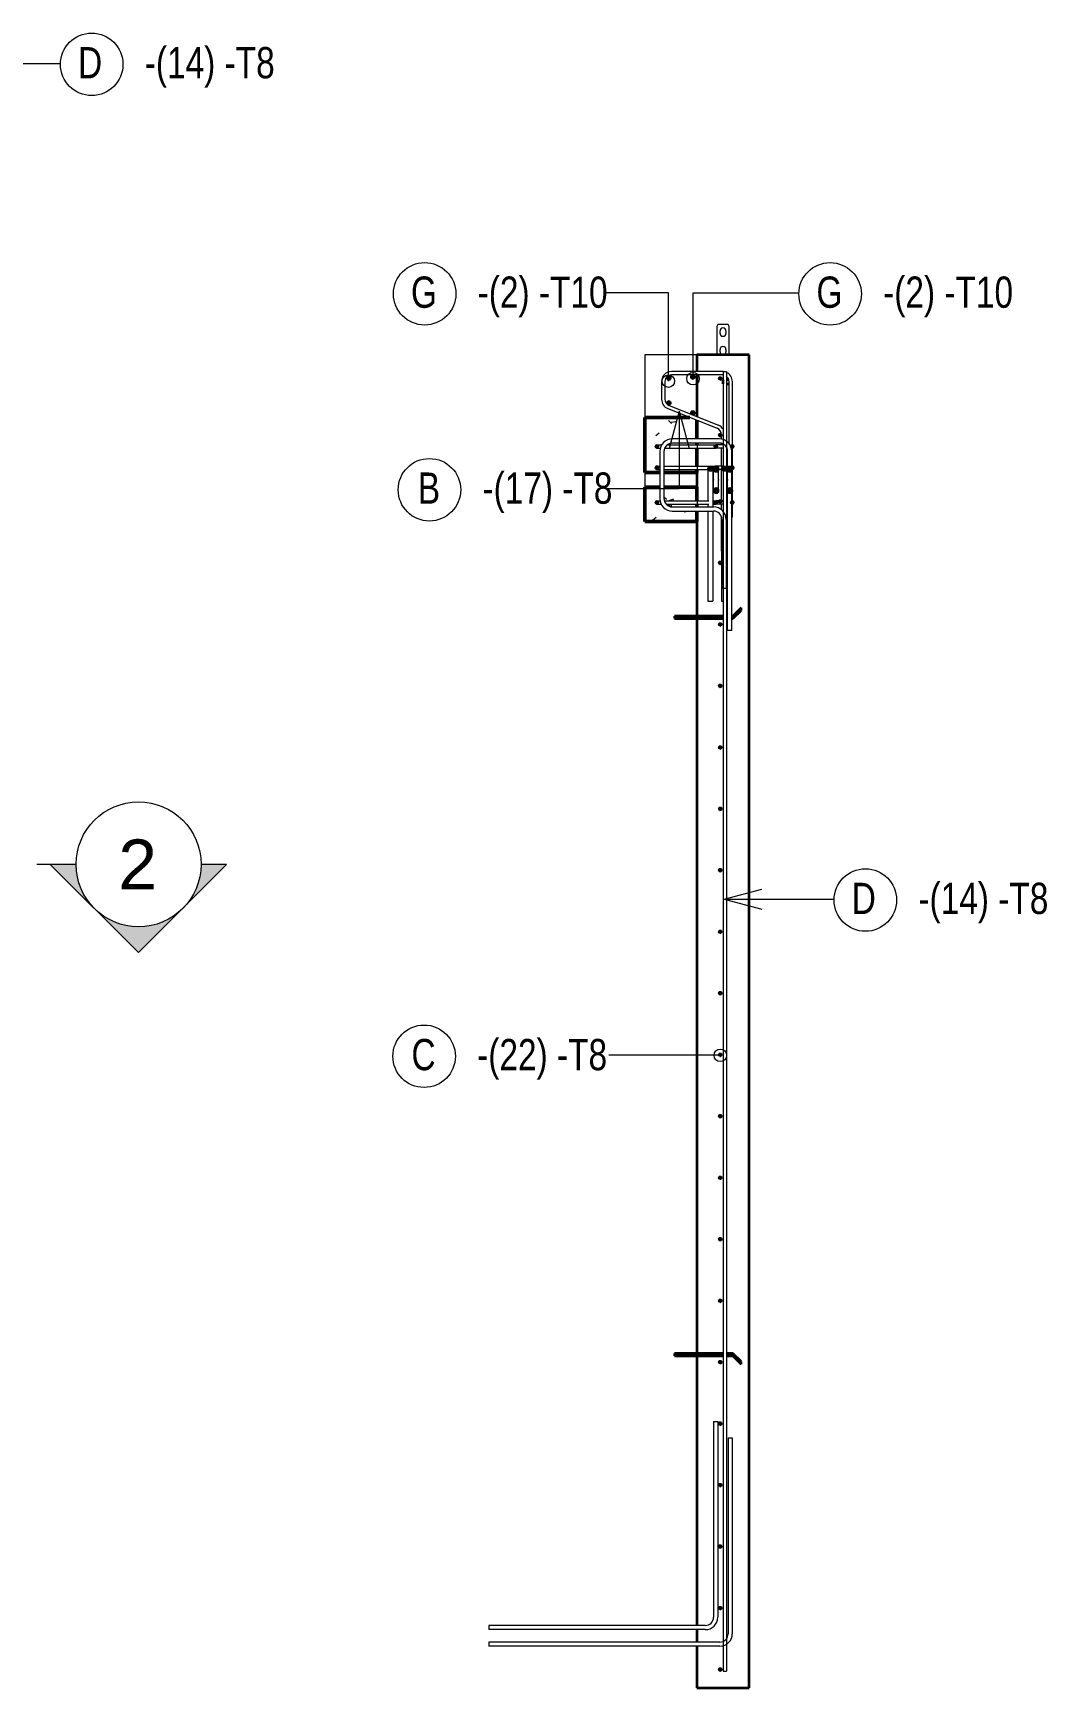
# Model space of a CAD drawing. Header units: millimetres. Extents: x 5559 to 16882, y -798 to 6095.
# Drawn here: x 9281 to 11715, y -200 to 3772 of the extents above; entities that cross this region are included whole.
import ezdxf

# ---------------------------------------------------------------- set-up
doc = ezdxf.new("R2010")
doc.units = ezdxf.units.MM
for name, color, linetype, lineweight in [('A-GENM', 13, 'Continuous', 18), ('A-WALL', 113, 'Continuous', 18), ('G-ANNO-SYMB', 111, 'Continuous', 9), ('S-BEAM', 12, 'Continuous', 18), ('S-RBAR', 171, 'Continuous', 18), ('S-RBAR-IDEN', 171, 'Continuous', 9)]:
    doc.layers.add(name, color=color, linetype=linetype, lineweight=lineweight)
doc.styles.add('Arial', font='arial.ttf', dxfattribs={"height": 120})
doc.styles.add('Nirmala UI Semilight', font='Nirmala UI Semilight.ttf', dxfattribs={"width": 0.8, "height": 75})

# ---------------------------------------------------------------- blocks, each defined once
blk = doc.blocks.new('RR spread anchor face based - RR-SA-1_4-160-295894-Elevation Right Copy 1')
at = {"layer": 'A-GENM', "lineweight": 35}
for p, q in [((5815.7, 603), (5698.7, 603)), ((5698.7, 603), (5698.7, 597)), ((5698.7, 597), (5815.7, 597)), ((5839.2, 603), (5823.7, 603)), ((5823.7, 597), (5839.2, 597)), ((5839.2, 603), (5839.2, 597)), ((5858.7, 583.5), (5839.2, 603)), ((5839.2, 597), (5839.2, 603)), ((5839.2, 597), (5858.7, 577.5)), ((5858.7, 577.5), (5858.7, 583.5))]:
    blk.add_line(p, q, dxfattribs=at)
blk = doc.blocks.new('RR spread anchor face based - RR-SA-1_4-160-459834-Elevation Right Copy 1')
at = {"layer": 'A-GENM', "lineweight": 35}
for p, q in [((5858.7, 2392.5), (5839.2, 2373)), ((5839.2, 2367), (5858.7, 2386.5)), ((5858.7, 2386.5), (5858.7, 2392.5)), ((5815.7, 2373), (5698.7, 2373)), ((5698.7, 2373), (5698.7, 2367)), ((5698.7, 2367), (5815.7, 2367)), ((5826.5, 2373), (5823.7, 2373)), ((5823.7, 2367), (5826.5, 2367)), ((5839.2, 2373), (5836.5, 2373)), ((5836.5, 2367), (5839.2, 2367)), ((5839.2, 2373), (5839.2, 2367)), ((5839.2, 2367), (5839.2, 2373))]:
    blk.add_line(p, q, dxfattribs=at)
blk = doc.blocks.new('RR spread anchor face based - RR-SA-2_5-150-295850-Elevation Right Copy 1')
at = {"layer": 'A-GENM'}
for p, q in [((5802.8, 3073), (5800.3, 3068)), ((5800.3, 3068), (5800.3, 3000)), ((5827.8, 3073), (5802.8, 3073)), ((5830.3, 3068), (5827.8, 3073)), ((5830.3, 3000), (5830.3, 3068)), ((5808.3, 3051.5), (5808.3, 3057.5)), ((5822.3, 3057.5), (5822.3, 3051.5)), ((5808.3, 3007), (5808.3, 3013)), ((5822.3, 3013), (5822.3, 3007))]:
    blk.add_line(p, q, dxfattribs=at)
at = {"layer": 'A-GENM', "lineweight": 35}
for p, q in [((5815.3, 2940.1), (5815.3, 2930.1)), ((5815.7, 2940.1), (5815.3, 2940.1)), ((5829.2, 2940.1), (5823.7, 2940.1)), ((5815.3, 2930.1), (5815.7, 2930.1)), ((5823.7, 2930.1), (5829.8, 2930.1))]:
    blk.add_line(p, q, dxfattribs=at)
at = {"layer": 'A-GENM'}
for centre, start, end in [((5815.3, 3057.5), 0, 180), ((5815.3, 3051.5), 180, 0), ((5815.3, 3013), 0, 180), ((5815.3, 3007), 180, 0)]:
    blk.add_arc(centre, 7, start, end, dxfattribs=at)
blk = doc.blocks.new('FP_2-Elevation Right Copy 1')
at = {"layer": 'S-BEAM'}
for p, q in [((5706.1, 2683.2), (5705.7, 2683.4)), ((5706.5, 2683), (5706.1, 2683.2)), ((5706.8, 2682.9), (5706.5, 2683)), ((5707.2, 2682.7), (5706.8, 2682.9)), ((5707.6, 2682.6), (5707.2, 2682.7)), ((5717.3, 2682.8), (5716.9, 2682.7)), ((5717.7, 2683), (5717.3, 2682.8)), ((5718.1, 2683.2), (5717.7, 2683)), ((5718.5, 2683.3), (5718.1, 2683.2)), ((5718.9, 2683.6), (5718.5, 2683.3))]:
    blk.add_line(p, q, dxfattribs=at)
blk = doc.blocks.new('Detail View - M_Section Head - Filled_rfa-3-445012-Elevation Front Copy 1')
at = {"layer": 'G-ANNO-SYMB'}
h = blk.add_hatch(color=256, dxfattribs=at)
edge = h.paths.add_edge_path()
edge.add_line((8712.3, 3481.9), (8500.5, 3270))
edge.add_line((8500.5, 3270), (8712.3, 3058.2))
edge.add_line((8712.3, 3058.2), (8712.3, 3120.5))
edge.add_arc((8712.3, 3270.5), 150, 90, 270, ccw=False)
edge.add_line((8712.3, 3420.5), (8712.3, 3481.9))
for p, q in [((8500.5, 3270), (8712.3, 3481.9)), ((8712.3, 3481.9), (8712.3, 3420.5)), ((8712.3, 3058.2), (8500.5, 3270)), ((8712.3, 3120.5), (8712.3, 3058.2))]:
    blk.add_line(p, q, dxfattribs=at)
for start, end in [(90, 270), (90, 270), (270, 90)]:
    blk.add_arc((8712.3, 3270.5), 150, start, end, dxfattribs=at)
blk = doc.blocks.new('M_Rebar Tag1 - ARROW-447343-Elevation Front Copy 1')
at = {"layer": 'S-RBAR-IDEN'}
blk.add_circle((9422, 3697.4), 75, dxfattribs=at)
blk = doc.blocks.new('M_Rebar Tag1 - DOT-447345-Elevation Right Copy 1')
at = {"layer": 'S-RBAR-IDEN'}
blk.add_circle((6157.2, 1691.2), 75, dxfattribs=at)
blk = doc.blocks.new('M_Rebar Tag1 - ARROW-447343-Elevation Right Copy 1')
at = {"layer": 'S-RBAR-IDEN'}
blk.add_circle((5097.7, 1316.3), 75, dxfattribs=at)

msp = doc.modelspace()

# ---------------------------------------------------------------- hatches: boundary and pattern name
at = {"layer": 'S-BEAM'}
h = msp.add_hatch(dxfattribs=at)
h.set_pattern_fill('FP_4', color=256, style=0, pattern_type=2)
h.set_pattern_definition([(50, (9108.86, -346.85), (218.621, -19.127), [22.86, -251.46]), (355, (9108.86, -346.85), (-42.292, 229.268), [18.288, -201.168]), (100.451, (9127.08, -348.44), (176.331, 210.14), [19.428, -213.708]), (46.184, (9108.86, -285.9), (325.295, -50.452), [34.29, -377.19]), (96.636, (9135.97, -290.1), (284.883, 296.913), [29.142, -320.562]), (351.184, (9108.86, -285.9), (284.886, 296.91), [27.432, -301.752]), (21, (9139.34, -301.13), (181.9375, -122.718), [22.86, -251.46]), (326, (9139.34, -301.13), (74.162, 221.026), [18.288, -201.168]), (71.451, (9154.5, -311.36), (256.1, 98.305), [19.428, -213.708]), (37.5, (9108.86, -346.85), (3.7064, 101.4659), [10.058, -188.671, 10.058, -194.158, -201.93]), (37.5, (9108.86, -346.85), (3.7064, 101.4659), [-402.946, 10.058, -191.872]), (7.5, (9108.86, -346.85), (80.1836, 120.2165), [10.058, -106.375, 10.058, -184.099, -76.962]), (7.5, (9108.86, -346.85), (80.1836, 120.2165), [-310.591, 10.058, -66.904]), (327.5, (9040.89, -346.85), (162.7086, -6.875), [10.058, -66.142, 10.058, -227.686, -315.468]), (327.5, (9040.89, -346.85), (162.7086, -6.875), [-313.944, 10.058, -305.41]), (317.5, (9010.41, -346.85), (177.7547, 30.512), [10.058, -89.002, 10.058, -147.828, -224.028]), (317.5, (9010.41, -346.85), (177.7547, 30.512), [-256.946, 10.058, -213.97])])
h.paths.add_polyline_path([(10780.1, 2600), (10875.2, 2600), (10875.2, 2625), (10815.9, 2625), (10808.2, 2626), (10800.9, 2629), (10794.7, 2633.8), (10789.6, 2640.9), (10789.3, 2641.6), (10779.2, 2641.6), (10779.2, 2649.6), (10786.6, 2649.6), (10785.9, 2655), (10785.9, 2682.6), (10750.2, 2682.6), (10750.2, 2600), (10779.2, 2600)])
h.paths.add_polyline_path([(10830.4, 2635), (10875.2, 2635), (10875.2, 2641.6), (10801.2, 2641.6), (10801.8, 2640.9), (10805.9, 2637.7), (10810.7, 2635.7), (10815.9, 2635)])
h.paths.add_polyline_path([(10779.2, 2641.6), (10777.2, 2642.1), (10775.7, 2643.6), (10775.2, 2645.6), (10775.7, 2647.6), (10777.2, 2649.1), (10778.1, 2649.5), (10778.8, 2644.6)])
h.paths.add_polyline_path([(10798.6, 2649.6), (10875.2, 2649.6), (10875.2, 2682.6), (10795.9, 2682.6), (10795.9, 2655), (10796.7, 2649.6)])
h.paths.add_polyline_path([(10875.2, 2717.4), (10875.2, 2725.1), (10795.9, 2725.1), (10795.9, 2717.4), (10830.4, 2717.4)])
h.paths.add_polyline_path([(10785.9, 2717.4), (10785.9, 2725.1), (10779.2, 2725.1), (10779.2, 2733.1), (10785.9, 2733.1), (10785.9, 2768.1), (10786.9, 2776.2), (10779.2, 2776.2), (10779.2, 2784.2), (10790.8, 2784.2), (10794.7, 2789.3), (10801.8, 2794.4), (10808.2, 2797), (10815.9, 2798.1), (10875.2, 2798.1), (10875.2, 2843.1), (10857.8, 2850), (10750.2, 2850), (10750.2, 2717.4), (10785.8, 2717.4)])
h.paths.add_polyline_path([(10779.2, 2725.1), (10777.2, 2725.7), (10775.7, 2727.1), (10775.2, 2729.1), (10775.7, 2731.1), (10777.2, 2732.6), (10778.1, 2733), (10778.8, 2728.1)])
h.paths.add_polyline_path([(10800.6, 2733.1), (10875.2, 2733.1), (10875.2, 2776.2), (10797.8, 2776.2), (10796.6, 2773.2), (10795.9, 2768.1), (10795.9, 2733.1)])
h.paths.add_polyline_path([(10779.2, 2776.2), (10777.2, 2776.7), (10775.7, 2778.2), (10775.2, 2780.2), (10775.7, 2782.2), (10777.2, 2783.6), (10778.1, 2784), (10778.8, 2779.1)])
h.paths.add_polyline_path([(10804.4, 2784.2), (10875.2, 2784.2), (10875.2, 2788.1), (10815.9, 2788.1), (10810.7, 2787.4), (10805.9, 2785.4)])
at = {"layer": 'S-RBAR'}
h = msp.add_hatch(color=256, dxfattribs=at)
edge = h.paths.add_edge_path()
edge.add_arc((10807.6, 2944.1), 5, 0, 360)
for points in [[(10804.6, 2940), (10810.5, 2940), (10812.3, 2945.6), (10807.6, 2949.1), (10802.8, 2945.6)], [(10865.2, 2941.7), (10869.9, 2945.2), (10868.1, 2950.7), (10862.2, 2950.7), (10860.4, 2945.2)], [(10931.1, 2939.3), (10934.9, 2942), (10933.5, 2946.5), (10928.8, 2946.5), (10927.3, 2942), (10928.3, 2941.3)], [(10804.6, 2880.6), (10810.5, 2880.6), (10812.3, 2886.1), (10807.6, 2889.6), (10802.8, 2886.1)], [(10865.2, 2855.7), (10869.9, 2859.2), (10868.1, 2864.7), (10862.2, 2864.7), (10860.4, 2859.2)], [(10779.2, 2776.2), (10783, 2778.9), (10781.5, 2783.4), (10776.8, 2783.4), (10775.3, 2778.9)], [(10920.5, 2776.2), (10924.3, 2778.9), (10922.9, 2783.4), (10918.2, 2783.4), (10916.7, 2778.9)], [(10931.1, 2802.9), (10934.9, 2805.7), (10933.5, 2810.2), (10928.8, 2810.2), (10927.3, 2805.7), (10928.3, 2805)], [(10959.9, 2776.2), (10963.7, 2778.9), (10962.3, 2783.4), (10957.6, 2783.4), (10956.1, 2778.9)], [(10779.2, 2725.1), (10783, 2727.9), (10781.5, 2732.4), (10776.8, 2732.4), (10775.3, 2727.9)], [(10910.4, 2721.5), (10913.4, 2726.7), (10910.4, 2731.9), (10904.4, 2731.9), (10901.4, 2726.7), (10904.4, 2721.5)], [(10918.2, 2721.5), (10924.2, 2721.5), (10927.2, 2726.7), (10924.2, 2731.9), (10918.2, 2731.9), (10915.2, 2726.7), (10916.4, 2724.6)], [(10924.2, 2719.4), (10927.2, 2724.6), (10924.2, 2729.8), (10918.2, 2729.8), (10915.2, 2724.6), (10918.2, 2719.4)], [(10920.5, 2725.1), (10924.3, 2727.9), (10922.9, 2732.4), (10918.2, 2732.4), (10916.7, 2727.9)], [(10937.4, 2721.5), (10943.4, 2721.5), (10946.4, 2726.7), (10943.4, 2731.9), (10937.4, 2731.9), (10934.4, 2726.7), (10935.6, 2724.6)], [(10957.2, 2721.5), (10960.2, 2726.7), (10957.2, 2731.9), (10951.2, 2731.9), (10948.2, 2726.7), (10951.2, 2721.5), (10952.8, 2721.5)], [(10952.8, 2719.4), (10957.2, 2719.4), (10960.2, 2724.6), (10957.2, 2729.8), (10951.2, 2729.8), (10948.2, 2724.6), (10951.2, 2719.4)], [(10959.9, 2725.1), (10963.7, 2727.9), (10962.3, 2732.4), (10957.6, 2732.4), (10956.1, 2727.9)], [(10918.2, 2670), (10924.2, 2670), (10927.2, 2675.2), (10924.2, 2680.3), (10918.2, 2680.3), (10915.2, 2675.2)], [(10918.2, 2667.9), (10924.2, 2667.9), (10927.2, 2673.1), (10924.2, 2678.3), (10918.2, 2678.3), (10915.2, 2673.1)], [(10951.2, 2670), (10957.2, 2670), (10960.2, 2675.2), (10957.2, 2680.3), (10951.2, 2680.3), (10948.2, 2675.2)], [(10951.2, 2667.9), (10957.2, 2667.9), (10960.2, 2673.1), (10957.2, 2678.3), (10951.2, 2678.3), (10948.2, 2673.1)], [(10779.2, 2641.6), (10783, 2644.4), (10781.5, 2648.8), (10776.8, 2648.8), (10775.3, 2644.4)], [(10920.5, 2641.6), (10924.3, 2644.4), (10922.9, 2648.8), (10918.2, 2648.8), (10916.7, 2644.4)], [(10931.1, 2644.1), (10934.9, 2646.9), (10933.5, 2651.3), (10928.8, 2651.3), (10927.3, 2646.9), (10928.3, 2646.1)], [(10959.9, 2641.6), (10963.7, 2644.4), (10962.3, 2648.8), (10957.6, 2648.8), (10956.1, 2644.4)], [(10931.1, 2496.5), (10934.9, 2499.3), (10933.5, 2503.7), (10928.8, 2503.7), (10927.3, 2499.3), (10928.3, 2498.5)], [(10931.1, 2348.9), (10934.9, 2351.7), (10933.5, 2356.2), (10928.8, 2356.2), (10927.3, 2351.7), (10928.3, 2351)], [(10931.1, 2201.3), (10934.9, 2204.1), (10933.5, 2208.6), (10928.8, 2208.6), (10927.3, 2204.1), (10928.3, 2203.4)], [(10931.1, 2053.8), (10934.9, 2056.5), (10933.5, 2061), (10928.8, 2061), (10927.3, 2056.5), (10928.3, 2055.8)], [(10931.1, 1906.2), (10934.9, 1908.9), (10933.5, 1913.4), (10928.8, 1913.4), (10927.3, 1908.9), (10928.3, 1908.2)], [(10931.1, 1758.6), (10934.9, 1761.4), (10933.5, 1765.8), (10928.8, 1765.8), (10927.3, 1761.4), (10928.3, 1760.6)], [(10931.1, 1611), (10934.9, 1613.8), (10933.5, 1618.2), (10928.8, 1618.2), (10927.3, 1613.8), (10928.3, 1613)], [(10931.1, 1463.4), (10934.9, 1466.2), (10933.5, 1470.7), (10928.8, 1470.7), (10927.3, 1466.2), (10928.3, 1465.5)], [(10931.1, 1315.8), (10934.9, 1318.6), (10933.5, 1323.1), (10928.8, 1323.1), (10927.3, 1318.6), (10928.3, 1317.9)], [(10931.1, 1168.3), (10934.9, 1171), (10933.5, 1175.5), (10928.8, 1175.5), (10927.3, 1171), (10928.3, 1170.3)], [(10931.1, 1020.7), (10934.9, 1023.4), (10933.5, 1027.9), (10928.8, 1027.9), (10927.3, 1023.4), (10928.3, 1022.7)], [(10931.1, 873.1), (10934.9, 875.9), (10933.5, 880.3), (10928.8, 880.3), (10927.3, 875.9), (10928.3, 875.1)], [(10931.1, 725.5), (10934.9, 728.3), (10933.5, 732.7), (10928.8, 732.7), (10927.3, 728.3), (10928.3, 727.5)], [(10931.1, 577.9), (10934.9, 580.7), (10933.5, 585.2), (10928.8, 585.2), (10927.3, 580.7), (10928.3, 580)], [(10931.1, 430.3), (10934.9, 433.1), (10933.5, 437.6), (10928.8, 437.6), (10927.3, 433.1), (10928.3, 432.4)], [(10931.1, 282.8), (10934.9, 285.5), (10933.5, 290), (10928.8, 290), (10927.3, 285.5), (10928.3, 284.8)], [(10931.1, 135.2), (10934.9, 137.9), (10933.5, 142.4), (10928.8, 142.4), (10927.3, 137.9), (10928.3, 137.2)], [(10931.1, -12.4), (10934.9, -9.7), (10933.5, -5.2), (10928.8, -5.2), (10927.3, -9.7), (10928.3, -10.4)], [(10931.1, -160), (10934.9, -157.2), (10933.5, -152.8), (10928.8, -152.8), (10927.3, -157.2), (10928.3, -158)]]:
    msp.add_hatch(color=256, dxfattribs=at).paths.add_polyline_path(points)
h = msp.add_hatch(color=256, dxfattribs=at)
edge = h.paths.add_edge_path()
edge.add_arc((10865.2, 2946.7), 5, 0, 360)
h = msp.add_hatch(color=256, dxfattribs=at)
edge = h.paths.add_edge_path()
edge.add_arc((10931.1, 2943.3), 4, 0, 360)
h = msp.add_hatch(color=256, dxfattribs=at)
edge = h.paths.add_edge_path()
edge.add_arc((10807.6, 2884.6), 5, 0, 360)
h = msp.add_hatch(color=256, dxfattribs=at)
edge = h.paths.add_edge_path()
edge.add_arc((10865.2, 2860.7), 5, 0, 360)
h = msp.add_hatch(color=256, dxfattribs=at)
edge = h.paths.add_edge_path()
edge.add_arc((10779.2, 2780.2), 4, 0, 360)
h = msp.add_hatch(color=256, dxfattribs=at)
edge = h.paths.add_edge_path()
edge.add_arc((10920.5, 2780.2), 4, 0, 360)
h = msp.add_hatch(color=256, dxfattribs=at)
edge = h.paths.add_edge_path()
edge.add_arc((10931.1, 2806.9), 4, 0, 360)
h = msp.add_hatch(color=256, dxfattribs=at)
edge = h.paths.add_edge_path()
edge.add_arc((10959.9, 2780.2), 4, 0, 360)
h = msp.add_hatch(color=256, dxfattribs=at)
edge = h.paths.add_edge_path()
edge.add_arc((10779.2, 2729.1), 4, 0, 360)
h = msp.add_hatch(color=256, dxfattribs=at)
edge = h.paths.add_edge_path()
edge.add_arc((10907.4, 2726.7), 6, 0, 360)
h = msp.add_hatch(color=256, dxfattribs=at)
edge = h.paths.add_edge_path()
edge.add_arc((10921.2, 2726.7), 6, 0, 360)
h = msp.add_hatch(color=256, dxfattribs=at)
edge = h.paths.add_edge_path()
edge.add_arc((10921.2, 2724.6), 6, 0, 360)
h = msp.add_hatch(color=256, dxfattribs=at)
edge = h.paths.add_edge_path()
edge.add_arc((10920.5, 2729.1), 4, 0, 360)
h = msp.add_hatch(color=256, dxfattribs=at)
edge = h.paths.add_edge_path()
edge.add_arc((10940.4, 2726.7), 6, 0, 360)
h = msp.add_hatch(color=256, dxfattribs=at)
edge = h.paths.add_edge_path()
edge.add_arc((10954.2, 2726.7), 6, 0, 360)
h = msp.add_hatch(color=256, dxfattribs=at)
edge = h.paths.add_edge_path()
edge.add_arc((10954.2, 2724.6), 6, 0, 360)
h = msp.add_hatch(color=256, dxfattribs=at)
edge = h.paths.add_edge_path()
edge.add_arc((10959.9, 2729.1), 4, 0, 360)
h = msp.add_hatch(color=256, dxfattribs=at)
edge = h.paths.add_edge_path()
edge.add_arc((10921.2, 2675.2), 6, 0, 360)
h = msp.add_hatch(color=256, dxfattribs=at)
edge = h.paths.add_edge_path()
edge.add_arc((10921.2, 2673.1), 6, 0, 360)
h = msp.add_hatch(color=256, dxfattribs=at)
edge = h.paths.add_edge_path()
edge.add_arc((10954.2, 2675.2), 6, 0, 360)
h = msp.add_hatch(color=256, dxfattribs=at)
edge = h.paths.add_edge_path()
edge.add_arc((10954.2, 2673.1), 6, 0, 360)
h = msp.add_hatch(color=256, dxfattribs=at)
edge = h.paths.add_edge_path()
edge.add_arc((10779.2, 2645.6), 4, 0, 360)
h = msp.add_hatch(color=256, dxfattribs=at)
edge = h.paths.add_edge_path()
edge.add_arc((10920.5, 2645.6), 4, 0, 360)
h = msp.add_hatch(color=256, dxfattribs=at)
edge = h.paths.add_edge_path()
edge.add_arc((10931.1, 2648.1), 4, 0, 360)
h = msp.add_hatch(color=256, dxfattribs=at)
edge = h.paths.add_edge_path()
edge.add_arc((10959.9, 2645.6), 4, 0, 360)
h = msp.add_hatch(color=256, dxfattribs=at)
edge = h.paths.add_edge_path()
edge.add_arc((10931.1, 2500.5), 4, 0, 360)
h = msp.add_hatch(color=256, dxfattribs=at)
edge = h.paths.add_edge_path()
edge.add_arc((10931.1, 2352.9), 4, 0, 360)
h = msp.add_hatch(color=256, dxfattribs=at)
edge = h.paths.add_edge_path()
edge.add_arc((10931.1, 2205.3), 4, 0, 360)
h = msp.add_hatch(color=256, dxfattribs=at)
edge = h.paths.add_edge_path()
edge.add_arc((10931.1, 2057.8), 4, 0, 360)
h = msp.add_hatch(color=256, dxfattribs=at)
edge = h.paths.add_edge_path()
edge.add_arc((10931.1, 1910.2), 4, 0, 360)
h = msp.add_hatch(color=256, dxfattribs=at)
edge = h.paths.add_edge_path()
edge.add_arc((10931.1, 1762.6), 4, 0, 360)
h = msp.add_hatch(color=256, dxfattribs=at)
edge = h.paths.add_edge_path()
edge.add_arc((10931.1, 1615), 4, 0, 360)
h = msp.add_hatch(color=256, dxfattribs=at)
edge = h.paths.add_edge_path()
edge.add_arc((10931.1, 1467.4), 4, 0, 360)
h = msp.add_hatch(color=256, dxfattribs=at)
edge = h.paths.add_edge_path()
edge.add_arc((10931.1, 1319.8), 4, 0, 360)
h = msp.add_hatch(color=256, dxfattribs=at)
edge = h.paths.add_edge_path()
edge.add_arc((10931.1, 1172.3), 4, 0, 360)
h = msp.add_hatch(color=256, dxfattribs=at)
edge = h.paths.add_edge_path()
edge.add_arc((10931.1, 1024.7), 4, 0, 360)
h = msp.add_hatch(color=256, dxfattribs=at)
edge = h.paths.add_edge_path()
edge.add_arc((10931.1, 877.1), 4, 0, 360)
h = msp.add_hatch(color=256, dxfattribs=at)
edge = h.paths.add_edge_path()
edge.add_arc((10931.1, 729.5), 4, 0, 360)
h = msp.add_hatch(color=256, dxfattribs=at)
edge = h.paths.add_edge_path()
edge.add_arc((10931.1, 581.9), 4, 0, 360)
h = msp.add_hatch(color=256, dxfattribs=at)
edge = h.paths.add_edge_path()
edge.add_arc((10931.1, 434.3), 4, 0, 360)
h = msp.add_hatch(color=256, dxfattribs=at)
edge = h.paths.add_edge_path()
edge.add_arc((10931.1, 286.8), 4, 0, 360)
h = msp.add_hatch(color=256, dxfattribs=at)
edge = h.paths.add_edge_path()
edge.add_arc((10931.1, 139.2), 4, 0, 360)
h = msp.add_hatch(color=256, dxfattribs=at)
edge = h.paths.add_edge_path()
edge.add_arc((10931.1, -8.4), 4, 0, 360)
h = msp.add_hatch(color=256, dxfattribs=at)
edge = h.paths.add_edge_path()
edge.add_arc((10931.1, -156), 4, 0, 360)

# ---------------------------------------------------------------- linework, layer by layer
at = {"layer": 'A-WALL', "lineweight": 35}
for p, q in [((10875.2, 3000), (10875.2, 2960)), ((11000.2, 3000), (10875.2, 3000)), ((11000.2, -200), (11000.2, 3000)), ((10875.2, 2952), (10875.2, 2851.7)), ((10875.2, 2843.1), (10875.2, 2798.1)), ((10875.2, 2788.1), (10875.2, 2784.2)), ((10875.2, 2776.2), (10875.2, 2733.1)), ((10875.2, 2725.1), (10875.2, 2649.6)), ((10875.2, 2641.6), (10875.2, 2635)), ((10875.2, 2625), (10875.2, -50.2)), ((10875.2, -60.2), (10875.2, -90)), ((10875.2, -100), (10875.2, -200)), ((10875.2, -200), (11000.2, -200))]:
    msp.add_line(p, q, dxfattribs=at)
at = {"layer": 'A-WALL'}
for p, q in [((10875.2, 3000), (10875.2, 3000)), ((10875.1, -200), (10875.2, -200))]:
    msp.add_line(p, q, dxfattribs=at)
at = {"layer": 'G-ANNO-SYMB'}
msp.add_line((9354.5, 1776.8), (9290, 1776.8), dxfattribs=at)
at = {"layer": 'S-BEAM'}
for p, q in [((10750.1, 3000), (10750.2, 3000)), ((10875.2, 3000), (10750.2, 3000)), ((10750.2, 3000), (10750.2, 2850)), ((10750.2, 2850), (10750.1, 2850)), ((10750.1, 2850), (10750.2, 2850)), ((10750.2, 2600), (10750.1, 2600))]:
    msp.add_line(p, q, dxfattribs=at)
at = {"layer": 'S-BEAM', "lineweight": 50}
for p, q in [((10857.8, 2850), (10750.2, 2850)), ((10750.2, 2850), (10750.2, 2717.4)), ((10875.2, 2798.1), (10875.2, 2843.1)), ((10875.2, 2784.2), (10875.2, 2788.1)), ((10875.2, 2733.1), (10875.2, 2776.2)), ((10750.2, 2717.4), (10785.9, 2717.4)), ((10875.2, 2717.4), (10875.2, 2725.1)), ((10785.9, 2682.6), (10750.2, 2682.6)), ((10750.2, 2682.6), (10750.2, 2600)), ((10875.2, 2649.6), (10875.2, 2682.6)), ((10875.2, 2635), (10875.2, 2641.6)), ((10875.2, 2600), (10875.2, 2625)), ((10750.2, 2600), (10875.2, 2600))]:
    msp.add_line(p, q, dxfattribs=at)
at = {"layer": 'S-BEAM', "lineweight": 50, "flags": 128}
for points in [[(10795.9, 2717.4), (10812.7, 2717.4), (10875.2, 2717.4)], [(10875.2, 2682.6), (10812.7, 2682.6), (10795.9, 2682.6)]]:
    msp.add_lwpolyline(points, dxfattribs=at)
at = {"layer": 'S-BEAM'}
for centre, start_param, end_param in [((10750.2, 2700), 0.526812, 1.570796), ((10875.2, 2700), 0.526668, 1.048732), ((10750.2, 2700), 1.570796, 2.614781), ((10875.2, 2700), 2.59172, 2.614925)]:
    msp.add_ellipse(centre, major_axis=(0, 20), ratio=0.00004, start_param=start_param, end_param=end_param, dxfattribs=at)
at = {"layer": 'S-RBAR'}
for p, q in [((10807.6, 2949.1), (10802.8, 2945.6)), ((10802.8, 2945.6), (10804.6, 2940)), ((10804.6, 2940), (10810.5, 2940)), ((10812.3, 2945.6), (10807.6, 2949.1)), ((10810.5, 2940), (10812.3, 2945.6)), ((10936.2, 2960), (10814.2, 2960)), ((10936.2, 2952), (10814.2, 2952)), ((10862.2, 2950.7), (10860.4, 2945.2)), ((10860.4, 2945.2), (10865.2, 2941.7)), ((10868.1, 2950.7), (10862.2, 2950.7)), ((10865.2, 2941.7), (10869.9, 2945.2)), ((10869.9, 2945.2), (10868.1, 2950.7)), ((10928.8, 2946.5), (10927.3, 2942)), ((10927.3, 2942), (10928.3, 2941.3)), ((10928.3, 2941.3), (10931.1, 2939.3)), ((10933.5, 2946.5), (10928.8, 2946.5)), ((10931.1, 2939.3), (10934.9, 2942)), ((10934.9, 2942), (10933.5, 2946.5)), ((10938.1, 2960), (10938.1, -160)), ((10938.1, 2960), (10946.1, 2960)), ((10946.1, 2960), (10946.1, -160)), ((10790.2, 2936), (10790.2, 2893.3)), ((10798.2, 2936), (10798.2, 2893.3)), ((10952.2, 2786.6), (10952.2, 2936)), ((10960.2, 2726.7), (10960.2, 2936)), ((10807.6, 2889.6), (10802.8, 2886.1)), ((10802.8, 2886.1), (10804.6, 2880.6)), ((10804.6, 2880.6), (10810.5, 2880.6)), ((10805.2, 2871), (10923.6, 2823.7)), ((10812.3, 2886.1), (10807.6, 2889.6)), ((10808.2, 2878.5), (10926.6, 2831.1)), ((10810.5, 2880.6), (10812.3, 2886.1)), ((10862.2, 2864.7), (10860.4, 2859.2)), ((10868.1, 2864.7), (10862.2, 2864.7)), ((10869.9, 2859.2), (10868.1, 2864.7)), ((10860.4, 2859.2), (10865.2, 2855.7)), ((10865.2, 2855.7), (10869.9, 2859.2)), ((10776.8, 2783.4), (10775.3, 2778.9)), ((10781.5, 2783.4), (10776.8, 2783.4)), ((10779.2, 2784.2), (10790.6, 2784.2)), ((10783, 2778.9), (10781.5, 2783.4)), ((10804.3, 2784.2), (10808.2, 2784.2)), ((10808.2, 2784.2), (10876.5, 2784.2)), ((10928.9, 2798.1), (10815.9, 2798.1)), ((10928.9, 2788.1), (10815.9, 2788.1)), ((10876.5, 2784.2), (10910.4, 2784.2)), ((10876.5, 2776.2), (10876.5, 2784.2)), ((10910.4, 2784.2), (10920.4, 2784.2)), ((10918.2, 2783.4), (10916.7, 2778.9)), ((10922.9, 2783.4), (10918.2, 2783.4)), ((10938.1, 2784.2), (10920.5, 2784.2)), ((10924.3, 2778.9), (10922.9, 2783.4)), ((10928.8, 2810.2), (10927.3, 2805.7)), ((10927.3, 2805.7), (10928.3, 2805)), ((10928.3, 2805), (10931.1, 2802.9)), ((10933.5, 2810.2), (10928.8, 2810.2)), ((10931.1, 2802.9), (10934.9, 2805.7)), ((10934.9, 2805.7), (10933.5, 2810.2)), ((10933.7, 2808.8), (10933.7, 2797.4)), ((10933.7, 2787.4), (10933.7, 2784.2)), ((10957.6, 2783.4), (10956.1, 2778.9)), ((10962.3, 2783.4), (10957.6, 2783.4)), ((10963.7, 2778.9), (10962.3, 2783.4)), ((10775.3, 2778.9), (10779.2, 2776.2)), ((10779.2, 2776.2), (10783, 2778.9)), ((10779.2, 2776.2), (10787, 2776.2)), ((10785.9, 2768.1), (10785.9, 2655)), ((10795.9, 2768.1), (10795.9, 2655)), ((10797.7, 2776.2), (10808.2, 2776.2)), ((10808.2, 2776.2), (10876.5, 2776.2)), ((10876.5, 2776.2), (10910.4, 2776.2)), ((10910.4, 2776.2), (10920.4, 2776.2)), ((10916.7, 2778.9), (10920.5, 2776.2)), ((10920.5, 2776.2), (10924.3, 2778.9)), ((10938.1, 2776.2), (10920.5, 2776.2)), ((10933.7, 2776.2), (10933.7, 2733.1)), ((10947, 2776.2), (10946.1, 2776.2)), ((10948.9, 2338.1), (10948.9, 2768.1)), ((10956.1, 2778.9), (10959.9, 2776.2)), ((10958.9, 2338.1), (10958.9, 2768.1)), ((10959.9, 2776.2), (10963.7, 2778.9)), ((10776.8, 2732.4), (10775.3, 2727.9)), ((10775.3, 2727.9), (10779.2, 2725.1)), ((10781.5, 2732.4), (10776.8, 2732.4)), ((10779.2, 2733.1), (10785.7, 2733.1)), ((10779.2, 2725.1), (10783, 2727.9)), ((10779.2, 2725.1), (10785.7, 2725.1)), ((10783, 2727.9), (10781.5, 2732.4)), ((10795.8, 2733.1), (10808.2, 2733.1)), ((10795.8, 2725.1), (10808.2, 2725.1)), ((10808.2, 2733.1), (10876.5, 2733.1)), ((10808.2, 2725.1), (10876.5, 2725.1)), ((10876.5, 2733.1), (10910.4, 2733.1)), ((10876.5, 2725.1), (10876.5, 2733.1)), ((10876.5, 2725.1), (10901.4, 2725.1)), ((10904.4, 2731.9), (10901.4, 2726.7)), ((10901.4, 2726.7), (10901.4, 2700.7)), ((10901.4, 2726.7), (10904.4, 2721.5)), ((10910.4, 2731.9), (10904.4, 2731.9)), ((10904.4, 2721.5), (10910.4, 2721.5)), ((10910.4, 2733.1), (10920.4, 2733.1)), ((10913.4, 2726.7), (10910.4, 2731.9)), ((10910.4, 2721.5), (10913.4, 2726.7)), ((10913.2, 2725.1), (10915, 2725.1)), ((10913.4, 2726.7), (10913.4, 2700.7)), ((10918.2, 2731.9), (10915.2, 2726.7)), ((10918.2, 2729.8), (10915.2, 2724.6)), ((10915.2, 2726.7), (10916.4, 2724.6)), ((10915.2, 2724.6), (10918.2, 2719.4)), ((10916.4, 2724.6), (10918.2, 2721.5)), ((10918.2, 2732.4), (10916.7, 2727.9)), ((10916.7, 2727.9), (10920.5, 2725.1)), ((10922.9, 2732.4), (10918.2, 2732.4)), ((10924.2, 2731.9), (10918.2, 2731.9)), ((10924.2, 2729.8), (10918.2, 2729.8)), ((10918.2, 2721.5), (10924.2, 2721.5)), ((10918.2, 2719.4), (10924.2, 2719.4)), ((10938.1, 2733.1), (10920.5, 2733.1)), ((10920.5, 2725.1), (10924.3, 2727.9)), ((10922.3, 2725.1), (10920.5, 2725.1)), ((10924.3, 2727.9), (10922.9, 2732.4)), ((10927.2, 2726.7), (10924.2, 2731.9)), ((10927.2, 2724.6), (10924.2, 2729.8)), ((10924.2, 2721.5), (10927.2, 2726.7)), ((10924.2, 2719.4), (10927.2, 2724.6)), ((10938.1, 2725.1), (10927.2, 2725.1)), ((10933.7, 2725.1), (10933.7, 2649.6)), ((10937.4, 2731.9), (10934.4, 2726.7)), ((10934.4, 2726.7), (10935.6, 2724.6)), ((10935.6, 2724.6), (10937.4, 2721.5)), ((10943.4, 2731.9), (10937.4, 2731.9)), ((10937.4, 2721.5), (10943.4, 2721.5)), ((10946.4, 2726.7), (10943.4, 2731.9)), ((10943.4, 2721.5), (10946.4, 2726.7)), ((10948.9, 2733.1), (10946.1, 2733.1)), ((10948.2, 2725.1), (10946.1, 2725.1)), ((10946.4, 2726), (10946.4, 2700.7)), ((10951.2, 2731.9), (10948.2, 2726.7)), ((10951.2, 2729.8), (10948.2, 2724.6)), ((10948.2, 2726.7), (10951.2, 2721.5)), ((10948.2, 2724.6), (10951.2, 2719.4)), ((10957.2, 2731.9), (10951.2, 2731.9)), ((10957.2, 2729.8), (10951.2, 2729.8)), ((10951.2, 2721.5), (10952.8, 2721.5)), ((10951.2, 2719.4), (10952.8, 2719.4)), ((10952.8, 2721.5), (10957.2, 2721.5)), ((10952.8, 2719.4), (10957.2, 2719.4)), ((10957.6, 2732.4), (10956.1, 2727.9)), ((10956.1, 2727.9), (10959.9, 2725.1)), ((10960.2, 2726.7), (10957.2, 2731.9)), ((10960.2, 2724.6), (10957.2, 2729.8)), ((10957.2, 2721.5), (10960.2, 2726.7)), ((10957.2, 2719.4), (10960.2, 2724.6)), ((10962.3, 2732.4), (10957.6, 2732.4)), ((10959.9, 2725.1), (10963.7, 2727.9)), ((10960.2, 2678.9), (10960.2, 2720.9)), ((10963.7, 2727.9), (10962.3, 2732.4)), ((10901.4, 2700.7), (10901.4, 2649.6)), ((10913.4, 2700.7), (10913.4, 2635)), ((10915.2, 2700.7), (10915.2, 2699.1)), ((10918.2, 2680.3), (10915.2, 2675.2)), ((10918.2, 2678.3), (10915.2, 2673.1)), ((10915.2, 2675.2), (10918.2, 2670)), ((10915.2, 2673.1), (10918.2, 2667.9)), ((10924.2, 2680.3), (10918.2, 2680.3)), ((10924.2, 2678.3), (10918.2, 2678.3)), ((10918.2, 2670), (10924.2, 2670)), ((10918.2, 2667.9), (10924.2, 2667.9)), ((10927.2, 2675.2), (10924.2, 2680.3)), ((10927.2, 2673.1), (10924.2, 2678.3)), ((10924.2, 2670), (10927.2, 2675.2)), ((10924.2, 2667.9), (10927.2, 2673.1)), ((10927.2, 2700.7), (10927.2, 2699.1)), ((10946.4, 2700.7), (10946.4, 2649.6)), ((10948.2, 2700.7), (10948.2, 2699.1)), ((10951.2, 2680.3), (10948.2, 2675.2)), ((10951.2, 2678.3), (10948.2, 2673.1)), ((10948.2, 2675.2), (10951.2, 2670)), ((10948.2, 2673.1), (10951.2, 2667.9)), ((10957.2, 2680.3), (10951.2, 2680.3)), ((10957.2, 2678.3), (10951.2, 2678.3)), ((10951.2, 2670), (10957.2, 2670)), ((10951.2, 2667.9), (10957.2, 2667.9)), ((10960.2, 2675.2), (10957.2, 2680.3)), ((10960.2, 2673.1), (10957.2, 2678.3)), ((10957.2, 2670), (10960.2, 2675.2)), ((10957.2, 2667.9), (10960.2, 2673.1)), ((10960.2, 2610), (10960.2, 2673.1)), ((10776.8, 2648.8), (10775.3, 2644.4)), ((10775.3, 2644.4), (10779.2, 2641.6)), ((10781.5, 2648.8), (10776.8, 2648.8)), ((10779.2, 2649.6), (10786.5, 2649.6)), ((10779.2, 2641.6), (10783, 2644.4)), ((10779.2, 2641.6), (10789.2, 2641.6)), ((10783, 2644.4), (10781.5, 2648.8)), ((10796.6, 2649.6), (10808.2, 2649.6)), ((10801.2, 2641.6), (10808.2, 2641.6)), ((10808.2, 2649.6), (10876.5, 2649.6)), ((10808.2, 2641.6), (10876.5, 2641.6)), ((10815.9, 2635), (10915, 2635)), ((10815.9, 2625), (10915, 2625)), ((10876.5, 2649.6), (10903.9, 2649.6)), ((10876.5, 2641.6), (10876.5, 2649.6)), ((10876.5, 2641.6), (10903.9, 2641.6)), ((10901.4, 2641.6), (10901.4, 2635)), ((10901.4, 2625), (10901.4, 2408.9)), ((10913.2, 2649.6), (10920.4, 2649.6)), ((10913.2, 2641.6), (10920.4, 2641.6)), ((10913.4, 2625), (10913.4, 2408.9)), ((10918.2, 2648.8), (10916.7, 2644.4)), ((10916.7, 2644.4), (10920.5, 2641.6)), ((10922.9, 2648.8), (10918.2, 2648.8)), ((10938.1, 2649.6), (10920.5, 2649.6)), ((10920.5, 2641.6), (10924.3, 2644.4)), ((10938.1, 2641.6), (10920.5, 2641.6)), ((10924.3, 2644.4), (10922.9, 2648.8)), ((10928.8, 2651.3), (10927.3, 2646.9)), ((10927.3, 2646.9), (10928.3, 2646.1)), ((10928.3, 2646.1), (10931.1, 2644.1)), ((10933.5, 2651.3), (10928.8, 2651.3)), ((10931.1, 2644.1), (10934.9, 2646.9)), ((10934.9, 2646.9), (10933.5, 2651.3)), ((10933.7, 2641.6), (10933.7, 2628.2)), ((10948.9, 2649.6), (10946.1, 2649.6)), ((10948.9, 2641.6), (10946.1, 2641.6)), ((10946.4, 2641.6), (10946.4, 2408.9)), ((10957.6, 2648.8), (10956.1, 2644.4)), ((10956.1, 2644.4), (10959.9, 2641.6)), ((10962.3, 2648.8), (10957.6, 2648.8)), ((10959.9, 2641.6), (10963.7, 2644.4)), ((10963.7, 2644.4), (10962.3, 2648.8)), ((10933.7, 2611.7), (10933.7, 2529)), ((10935, 2605), (10935, 2439.6)), ((10945, 2605), (10945, 2439.6)), ((10960.2, 2610), (10958.9, 2610)), ((10928.8, 2503.7), (10927.3, 2499.3)), ((10933.5, 2503.7), (10928.8, 2503.7)), ((10934.9, 2499.3), (10933.5, 2503.7)), ((10933.7, 2529), (10935, 2529)), ((10934.4, 2529), (10934.4, 2408.9)), ((10927.3, 2499.3), (10928.3, 2498.5)), ((10928.3, 2498.5), (10931.1, 2496.5)), ((10931.1, 2496.5), (10934.9, 2499.3)), ((10935, 2439.6), (10945, 2439.6)), ((10901.4, 2408.9), (10913.4, 2408.9)), ((10934.4, 2408.9), (10938.1, 2408.9)), ((10928.8, 2356.2), (10927.3, 2351.7)), ((10927.3, 2351.7), (10928.3, 2351)), ((10928.3, 2351), (10931.1, 2348.9)), ((10933.5, 2356.2), (10928.8, 2356.2)), ((10931.1, 2348.9), (10934.9, 2351.7)), ((10934.9, 2351.7), (10933.5, 2356.2)), ((10958.9, 2338.1), (10948.9, 2338.1)), ((10928.8, 2208.6), (10927.3, 2204.1)), ((10927.3, 2204.1), (10928.3, 2203.4)), ((10928.3, 2203.4), (10931.1, 2201.3)), ((10933.5, 2208.6), (10928.8, 2208.6)), ((10931.1, 2201.3), (10934.9, 2204.1)), ((10934.9, 2204.1), (10933.5, 2208.6)), ((10928.8, 2061), (10927.3, 2056.5)), ((10927.3, 2056.5), (10928.3, 2055.8)), ((10928.3, 2055.8), (10931.1, 2053.8)), ((10933.5, 2061), (10928.8, 2061)), ((10931.1, 2053.8), (10934.9, 2056.5)), ((10934.9, 2056.5), (10933.5, 2061)), ((10928.8, 1913.4), (10927.3, 1908.9)), ((10927.3, 1908.9), (10928.3, 1908.2)), ((10928.3, 1908.2), (10931.1, 1906.2)), ((10933.5, 1913.4), (10928.8, 1913.4)), ((10931.1, 1906.2), (10934.9, 1908.9)), ((10934.9, 1908.9), (10933.5, 1913.4)), ((10928.8, 1765.8), (10927.3, 1761.4)), ((10927.3, 1761.4), (10928.3, 1760.6)), ((10928.3, 1760.6), (10931.1, 1758.6)), ((10933.5, 1765.8), (10928.8, 1765.8)), ((10931.1, 1758.6), (10934.9, 1761.4)), ((10934.9, 1761.4), (10933.5, 1765.8)), ((10928.8, 1618.2), (10927.3, 1613.8)), ((10927.3, 1613.8), (10928.3, 1613)), ((10928.3, 1613), (10931.1, 1611)), ((10933.5, 1618.2), (10928.8, 1618.2)), ((10931.1, 1611), (10934.9, 1613.8)), ((10934.9, 1613.8), (10933.5, 1618.2)), ((10928.8, 1470.7), (10927.3, 1466.2)), ((10933.5, 1470.7), (10928.8, 1470.7)), ((10934.9, 1466.2), (10933.5, 1470.7)), ((10927.3, 1466.2), (10928.3, 1465.5)), ((10928.3, 1465.5), (10931.1, 1463.4)), ((10931.1, 1463.4), (10934.9, 1466.2)), ((10928.8, 1323.1), (10927.3, 1318.6)), ((10927.3, 1318.6), (10928.3, 1317.9)), ((10928.3, 1317.9), (10931.1, 1315.8)), ((10933.5, 1323.1), (10928.8, 1323.1)), ((10931.1, 1315.8), (10934.9, 1318.6)), ((10934.9, 1318.6), (10933.5, 1323.1)), ((10928.8, 1175.5), (10927.3, 1171)), ((10927.3, 1171), (10928.3, 1170.3)), ((10928.3, 1170.3), (10931.1, 1168.3)), ((10933.5, 1175.5), (10928.8, 1175.5)), ((10931.1, 1168.3), (10934.9, 1171)), ((10934.9, 1171), (10933.5, 1175.5)), ((10928.8, 1027.9), (10927.3, 1023.4)), ((10927.3, 1023.4), (10928.3, 1022.7)), ((10928.3, 1022.7), (10931.1, 1020.7)), ((10933.5, 1027.9), (10928.8, 1027.9)), ((10931.1, 1020.7), (10934.9, 1023.4)), ((10934.9, 1023.4), (10933.5, 1027.9)), ((10928.8, 880.3), (10927.3, 875.9)), ((10927.3, 875.9), (10928.3, 875.1)), ((10928.3, 875.1), (10931.1, 873.1)), ((10933.5, 880.3), (10928.8, 880.3)), ((10931.1, 873.1), (10934.9, 875.9)), ((10934.9, 875.9), (10933.5, 880.3)), ((10928.8, 732.7), (10927.3, 728.3)), ((10927.3, 728.3), (10928.3, 727.5)), ((10928.3, 727.5), (10931.1, 725.5)), ((10933.5, 732.7), (10928.8, 732.7)), ((10931.1, 725.5), (10934.9, 728.3)), ((10934.9, 728.3), (10933.5, 732.7)), ((10928.8, 585.2), (10927.3, 580.7)), ((10927.3, 580.7), (10928.3, 580)), ((10928.3, 580), (10931.1, 577.9)), ((10933.5, 585.2), (10928.8, 585.2)), ((10931.1, 577.9), (10934.9, 580.7)), ((10934.9, 580.7), (10933.5, 585.2)), ((10915.1, 439.8), (10915.1, -30.2)), ((10915.1, 439.8), (10925.1, 439.8)), ((10925.1, 439.8), (10925.1, -30.2)), ((10928.8, 437.6), (10927.3, 433.1)), ((10933.5, 437.6), (10928.8, 437.6)), ((10934.9, 433.1), (10933.5, 437.6)), ((10927.3, 433.1), (10928.3, 432.4)), ((10928.3, 432.4), (10931.1, 430.3)), ((10931.1, 430.3), (10934.9, 433.1)), ((10950.1, 400), (10950.1, -70)), ((10950.1, 400), (10960.1, 400)), ((10960.1, 400), (10960.1, -70)), ((10928.8, 290), (10927.3, 285.5)), ((10927.3, 285.5), (10928.3, 284.8)), ((10928.3, 284.8), (10931.1, 282.8)), ((10933.5, 290), (10928.8, 290)), ((10931.1, 282.8), (10934.9, 285.5)), ((10934.9, 285.5), (10933.5, 290)), ((10928.8, 142.4), (10927.3, 137.9)), ((10927.3, 137.9), (10928.3, 137.2)), ((10928.3, 137.2), (10931.1, 135.2)), ((10933.5, 142.4), (10928.8, 142.4)), ((10931.1, 135.2), (10934.9, 137.9)), ((10934.9, 137.9), (10933.5, 142.4)), ((10928.8, -5.2), (10927.3, -9.7)), ((10927.3, -9.7), (10928.3, -10.4)), ((10928.3, -10.4), (10931.1, -12.4)), ((10933.5, -5.2), (10928.8, -5.2)), ((10931.1, -12.4), (10934.9, -9.7)), ((10934.9, -9.7), (10933.5, -5.2)), ((10895.1, -50.2), (10375.1, -50.2)), ((10375.1, -50.2), (10375.1, -60.2)), ((10895.1, -60.2), (10375.1, -60.2)), ((10930.1, -90), (10375.1, -90)), ((10375.1, -90), (10375.1, -100)), ((10930.1, -100), (10375.1, -100)), ((10928.8, -152.8), (10927.3, -157.2)), ((10927.3, -157.2), (10928.3, -158)), ((10928.3, -158), (10931.1, -160)), ((10933.5, -152.8), (10928.8, -152.8)), ((10931.1, -160), (10934.9, -157.2)), ((10934.9, -157.2), (10933.5, -152.8)), ((10938.1, -160), (10946.1, -160))]:
    msp.add_line(p, q, dxfattribs=at)
for centre, radius in [((10807.6, 2944.1), 5), ((10865.2, 2946.7), 5), ((10931.1, 2943.3), 4), ((10807.6, 2884.6), 5), ((10865.2, 2860.7), 5), ((10779.2, 2780.2), 4), ((10920.5, 2780.2), 4), ((10931.1, 2806.9), 4), ((10959.9, 2780.2), 4), ((10779.2, 2729.1), 4), ((10907.4, 2726.7), 6), ((10921.2, 2726.7), 6), ((10921.2, 2724.6), 6), ((10920.5, 2729.1), 4), ((10940.4, 2726.7), 6), ((10954.2, 2726.7), 6), ((10954.2, 2724.6), 6), ((10959.9, 2729.1), 4), ((10921.2, 2675.2), 6), ((10921.2, 2673.1), 6), ((10954.2, 2675.2), 6), ((10954.2, 2673.1), 6), ((10779.2, 2645.6), 4), ((10920.5, 2645.6), 4), ((10931.1, 2648.1), 4), ((10959.9, 2645.6), 4), ((10931.1, 2500.5), 4), ((10931.1, 2352.9), 4), ((10931.1, 2205.3), 4), ((10931.1, 2057.8), 4), ((10931.1, 1910.2), 4), ((10931.1, 1762.6), 4), ((10931.1, 1615), 4), ((10931.1, 1467.4), 4), ((10931.1, 1319.8), 4), ((10931.1, 1172.3), 4), ((10931.1, 1024.7), 4), ((10931.1, 877.1), 4), ((10931.1, 729.5), 4), ((10931.1, 581.9), 4), ((10931.1, 434.3), 4), ((10931.1, 286.8), 4), ((10931.1, 139.2), 4), ((10931.1, -8.4), 4), ((10931.1, -156), 4)]:
    msp.add_circle(centre, radius, dxfattribs=at)
for centre, radius, start, end in [((10814.2, 2936), 24, 90, 180), ((10814.2, 2936), 16, 90, 180), ((10936.2, 2936), 24, 85.3421, 90), ((10936.2, 2936), 16, 83.0131, 90), ((10936.2, 2936), 24, 0, 65.3671), ((10936.2, 2936), 16, 0, 51.2685), ((10814.2, 2893.3), 24, 180, 248.1986), ((10814.2, 2893.3), 16, 180, 248.1986), ((10917.7, 2808.8), 16, 0, 68.1986), ((10917.7, 2808.8), 24, 31.1289, 68.1986), ((10779.2, 2780.2), 4, 90, 270), ((10815.9, 2768.1), 30, 90, 180), ((10815.9, 2768.1), 20, 90, 180), ((10928.9, 2768.1), 30, 360, 90), ((10928.9, 2768.1), 20, 360, 90), ((10959.9, 2780.2), 4, 285, 86.8149), ((10959.8, 2780.2), 4, 275.2013, 84.7987), ((10779.2, 2729.1), 4, 90, 270), ((10907.4, 2726.7), 6, 0, 180), ((10921.2, 2726.7), 6, 95.9613, 180), ((10954.2, 2726.7), 6, 151.019, 180), ((10954.2, 2726.7), 6, 0, 36.8121), ((10954.2, 2726.7), 6, 0, 15), ((10959.9, 2729.1), 4, 285, 86.8149), ((10959.8, 2729.1), 4, 275.2379, 84.7987), ((10921.2, 2673.1), 6, 180, 0), ((10921.2, 2673.1), 6, 345, 0), ((10954.2, 2673.1), 6, 180, 208.981), ((10954.2, 2673.1), 6, 323.1879, 0), ((10954.2, 2673.1), 6, 345, 0), ((10779.2, 2645.6), 4, 90, 270), ((10815.9, 2655), 30, 180, 270), ((10815.9, 2655), 20, 180, 270), ((10915, 2605), 30, 360, 90), ((10915, 2605), 20, 360, 90), ((10959.9, 2645.6), 4, 285, 86.8149), ((10959.8, 2645.6), 4, 275.2013, 84.7987), ((10895.1, -30.2), 20, 270, 0), ((10895.1, -30.2), 30, 270, 0), ((10930.1, -70), 20, 270, 0), ((10930.1, -70), 30, 270, 0)]:
    msp.add_arc(centre, radius, start, end, dxfattribs=at)
for centre, start_param, end_param in [((10915.2, 2700.7), 5.879718, 6.283185), ((10915.2, 2700.7), 4.712389, 5.966812), ((10927.2, 2700.7), 5.879718, 6.081452), ((10927.2, 2700.7), 4.712389, 5.966812), ((10948.2, 2700.7), 5.879718, 6.283185), ((10948.2, 2700.7), 4.712389, 5.966812), ((10960.2, 2700.7), 5.879718, 6.283185), ((10960.2, 2700.7), 5.631437, 5.966812), ((10915.2, 2699.1), 3.4554, 4.712389), ((10915.2, 2699.1), 3.141593, 3.54506), ((10927.2, 2699.1), 3.4554, 4.712389), ((10927.2, 2699.1), 3.141593, 3.54506), ((10948.2, 2699.1), 3.4554, 4.712389), ((10948.2, 2699.1), 3.141593, 3.54506), ((10960.2, 2699.1), 3.4554, 3.79334), ((10960.2, 2699.1), 3.141593, 3.54506)]:
    msp.add_ellipse(centre, major_axis=(0, 26), ratio=0.00004, start_param=start_param, end_param=end_param, dxfattribs=at)
at = {"layer": 'S-RBAR-IDEN'}
for p, q in [((9176, 3699.7), (9347, 3699.7)), ((10806.6, 3148.8), (10652, 3148.8)), ((10806.6, 2936.9), (10806.6, 3148.8)), ((10865.8, 3148.8), (11119.8, 3148.8)), ((10865.8, 2943), (10865.8, 3148.8)), ((10832.6, 2865.2), (10808.5, 2775.2)), ((10832.6, 2865.2), (10856.8, 2775.2)), ((10832.6, 2865.2), (10832.6, 2678.4)), ((10832.6, 2678.4), (10661.9, 2678.4)), ((10940.8, 1693.5), (11030.8, 1717.7)), ((10940.8, 1693.5), (11030.8, 1669.4)), ((10940.8, 1693.5), (11204.6, 1693.5)), ((10931.5, 1318.6), (10663.2, 1318.6))]:
    msp.add_line(p, q, dxfattribs=at)
for centre in [(10806.6, 2936.9), (10865.8, 2943), (10931.5, 1318.6)]:
    msp.add_circle(centre, 15, dxfattribs=at)

# ---------------------------------------------------------------- block references
at = {"layer": 'A-GENM'}
for name in ['RR spread anchor face based - RR-SA-2_5-150-295850-Elevation Right Copy 1', 'RR spread anchor face based - RR-SA-1_4-160-459834-Elevation Right Copy 1', 'RR spread anchor face based - RR-SA-1_4-160-295894-Elevation Right Copy 1']:
    msp.add_blockref(name, (5122.4, 0), dxfattribs=at)
at = {"layer": 'G-ANNO-SYMB', "extrusion": (0, 0, -1), "rotation": 90.00000000000038}
msp.add_blockref('Detail View - M_Section Head - Filled_rfa-3-445012-Elevation Front Copy 1', (-6264, -6935.4), dxfattribs=at)
at = {"layer": 'S-BEAM'}
msp.add_blockref('FP_2-Elevation Right Copy 1', (5122.4, 0), dxfattribs=at)
at = {"layer": 'S-RBAR-IDEN'}
for name, p in [('M_Rebar Tag1 - ARROW-447343-Elevation Front Copy 1', (0, 0)), ('M_Rebar Tag1 - ARROW-447343-Elevation Right Copy 1', (5123.6, 1830.2)), ('M_Rebar Tag1 - ARROW-447343-Elevation Right Copy 1', (6097.2, 1830.1)), ('M_Rebar Tag1 - DOT-447345-Elevation Right Copy 1', (4075.7, 984.9)), ('M_Rebar Tag1 - DOT-447345-Elevation Right Copy 1', (5122.4, 0)), ('M_Rebar Tag1 - ARROW-447343-Elevation Right Copy 1', (5122.4, 0))]:
    msp.add_blockref(name, p, dxfattribs=at)

# ---------------------------------------------------------------- texts
at = {"layer": 'G-ANNO-SYMB', "insert": (9485.7, 1836.7), "char_height": 120, "width": 113.038, "attachment_point": 1, "style": 'Arial'}
msp.add_mtext('2', dxfattribs=at)
at = {"layer": 'S-RBAR-IDEN', "char_height": 75, "attachment_point": 1, "style": 'Nirmala UI Semilight'}
for s, insert, width in [('D', (9389.2, 3738.9), 69.266), ('-(14) -T8', (9549.3, 3738.9), 367.494), ('G', (10188.5, 3188), 69.266), ('-(2) -T10', (10348.6, 3188), 365.569), ('G', (11162.1, 3188), 69.266), ('-(2) -T10', (11322.2, 3188), 365.569), ('B', (10204.9, 2717.6), 57.721), ('-(17) -T8', (10360.2, 2717.6), 363.645), ('D', (11246.8, 1732.7), 69.266), ('-(14) -T8', (11406.9, 1732.7), 367.494), ('C', (10189.7, 1357.8), 63.494), ('-(22) -T8', (10347.4, 1357.8), 380.962)]:
    msp.add_mtext(s, dxfattribs=dict(at, insert=insert, width=width))

doc.saveas('drawing.dxf')
